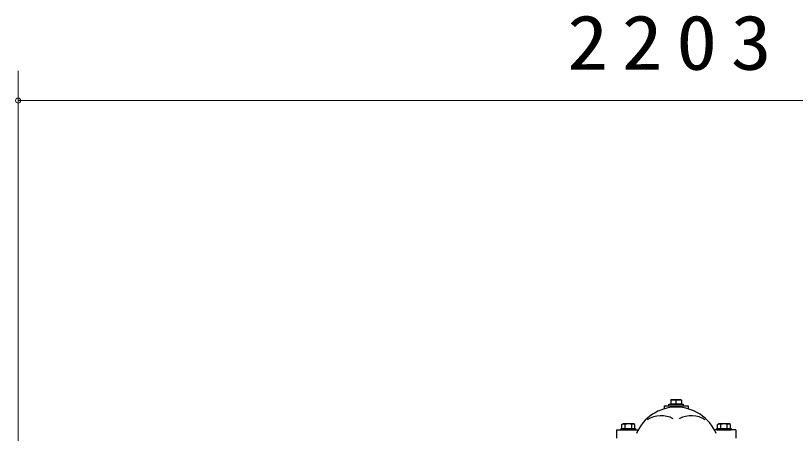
# Model space of a CAD drawing. Units: millimetres on the paper, scale 1:50. Extents: x 197 to 617, y 140 to 437.
# Drawn here: x 394.46 to 420.57, y 263.25 to 277.23 of the extents above; entities that cross this region are included whole.
import ezdxf

# ---------------------------------------------------------------- set-up
doc = ezdxf.new("R2010")
doc.units = ezdxf.units.MM
doc.layers.add('線', color=2, linetype='Continuous', lineweight=25)
doc.layers.add('補助', color=2, linetype='Continuous', lineweight=13)
doc.styles.add('ＭＳ ゴシック', font='')
doc.styles.get('ＭＳ ゴシック').set_extended_font_data('MS Gothic')

# ---------------------------------------------------------------- blocks, each defined once
blk = doc.blocks.new('dimension_origin')
at = {"color": 0, "linetype": 'Continuous', "lineweight": -2}
blk.add_circle((0, 0), 1.25, dxfattribs=at)

msp = doc.modelspace()

# ---------------------------------------------------------------- linework, layer by layer
at = {"layer": '線'}
for p, q in [((416.336, 264.223), (416.816, 264.223)), ((416.336, 264.173), (416.336, 264.223)), ((416.396, 264.363), (416.406, 264.373)), ((416.396, 264.363), (416.396, 264.223)), ((416.756, 264.223), (416.396, 264.223)), ((416.746, 264.373), (416.406, 264.373)), ((416.576, 264.223), (416.576, 264.35)), ((416.756, 264.363), (416.746, 264.373)), ((416.756, 264.363), (416.756, 264.223)), ((416.816, 264.223), (416.816, 264.173)), ((416.336, 264.173), (416.816, 264.173)), ((414.741, 263.418), (415.221, 263.418)), ((414.741, 263.368), (414.741, 263.418)), ((414.761, 263.545), (414.801, 263.568)), ((414.761, 263.418), (414.761, 263.545)), ((414.761, 263.418), (415.2, 263.418)), ((415.161, 263.568), (414.801, 263.568)), ((414.871, 263.418), (414.871, 263.545)), ((415.09, 263.418), (415.09, 263.545)), ((415.2, 263.545), (415.161, 263.568)), ((415.2, 263.418), (415.2, 263.545)), ((415.221, 263.418), (415.221, 263.368)), ((417.941, 263.418), (418.421, 263.418)), ((417.941, 263.368), (417.941, 263.418)), ((417.961, 263.545), (418.001, 263.568)), ((417.961, 263.418), (417.961, 263.545)), ((417.961, 263.418), (418.4, 263.418)), ((418.361, 263.568), (418.001, 263.568)), ((418.071, 263.418), (418.071, 263.545)), ((418.29, 263.418), (418.29, 263.545)), ((418.4, 263.545), (418.361, 263.568)), ((418.4, 263.418), (418.4, 263.545)), ((418.421, 263.418), (418.421, 263.368)), ((414.581, 263.368), (415.303, 263.368)), ((414.581, 263.368), (414.581, 263.088)), ((414.741, 263.368), (415.221, 263.368)), ((418.581, 263.368), (417.858, 263.368)), ((417.941, 263.368), (418.421, 263.368)), ((418.581, 263.368), (418.581, 263.088))]:
    msp.add_line(p, q, dxfattribs=at)
at = {"layer": '線', "color": 7}
for p, q in [((416.181, 264.173), (416.181, 264.057)), ((416.181, 264.173), (416.981, 264.173)), ((416.981, 264.173), (416.981, 264.057))]:
    msp.add_line(p, q, dxfattribs=at)
at = {"layer": '線'}
for centre, radius, start, end in [((416.486, 264.121), 0.246, 68.5823, 111.4176), ((416.666, 264.121), 0.246, 68.5824, 111.4176), ((416.081, 262.963), 0.876, 62.8347, 122.4867), ((417.081, 262.963), 0.876, 57.5133, 117.1653), ((414.816, 263.45), 0.11, 60, 120), ((414.981, 263.292), 0.276, 66.5735, 113.4265), ((415.145, 263.45), 0.11, 60, 120), ((418.016, 263.45), 0.11, 60, 120), ((418.181, 263.292), 0.276, 66.5735, 113.4265), ((418.345, 263.45), 0.11, 60, 120)]:
    msp.add_arc(centre, radius, start, end, dxfattribs=at)
at = {"layer": '線', "color": 7}
msp.add_arc((416.581, 262.675), 1.453, 23.3172, 156.6828, dxfattribs=at)
at = {"layer": '補助'}
for p, q in [((394.548, 215.007), (394.548, 275.383)), ((394.548, 274.383), (438.613, 274.383))]:
    msp.add_line(p, q, dxfattribs=at)

# ---------------------------------------------------------------- block references
at = {"layer": '補助', "xscale": 0.0667, "yscale": 0.0667}
msp.add_blockref('dimension_origin', (394.548, 274.383), dxfattribs=at)

# ---------------------------------------------------------------- texts
at = {"layer": '補助', "insert": (416.581, 275.383), "char_height": 1.833, "attachment_point": 8, "style": 'ＭＳ ゴシック'}
msp.add_mtext('\\T1.33;\\W1.1;2203', dxfattribs=at)

doc.saveas('drawing.dxf')
